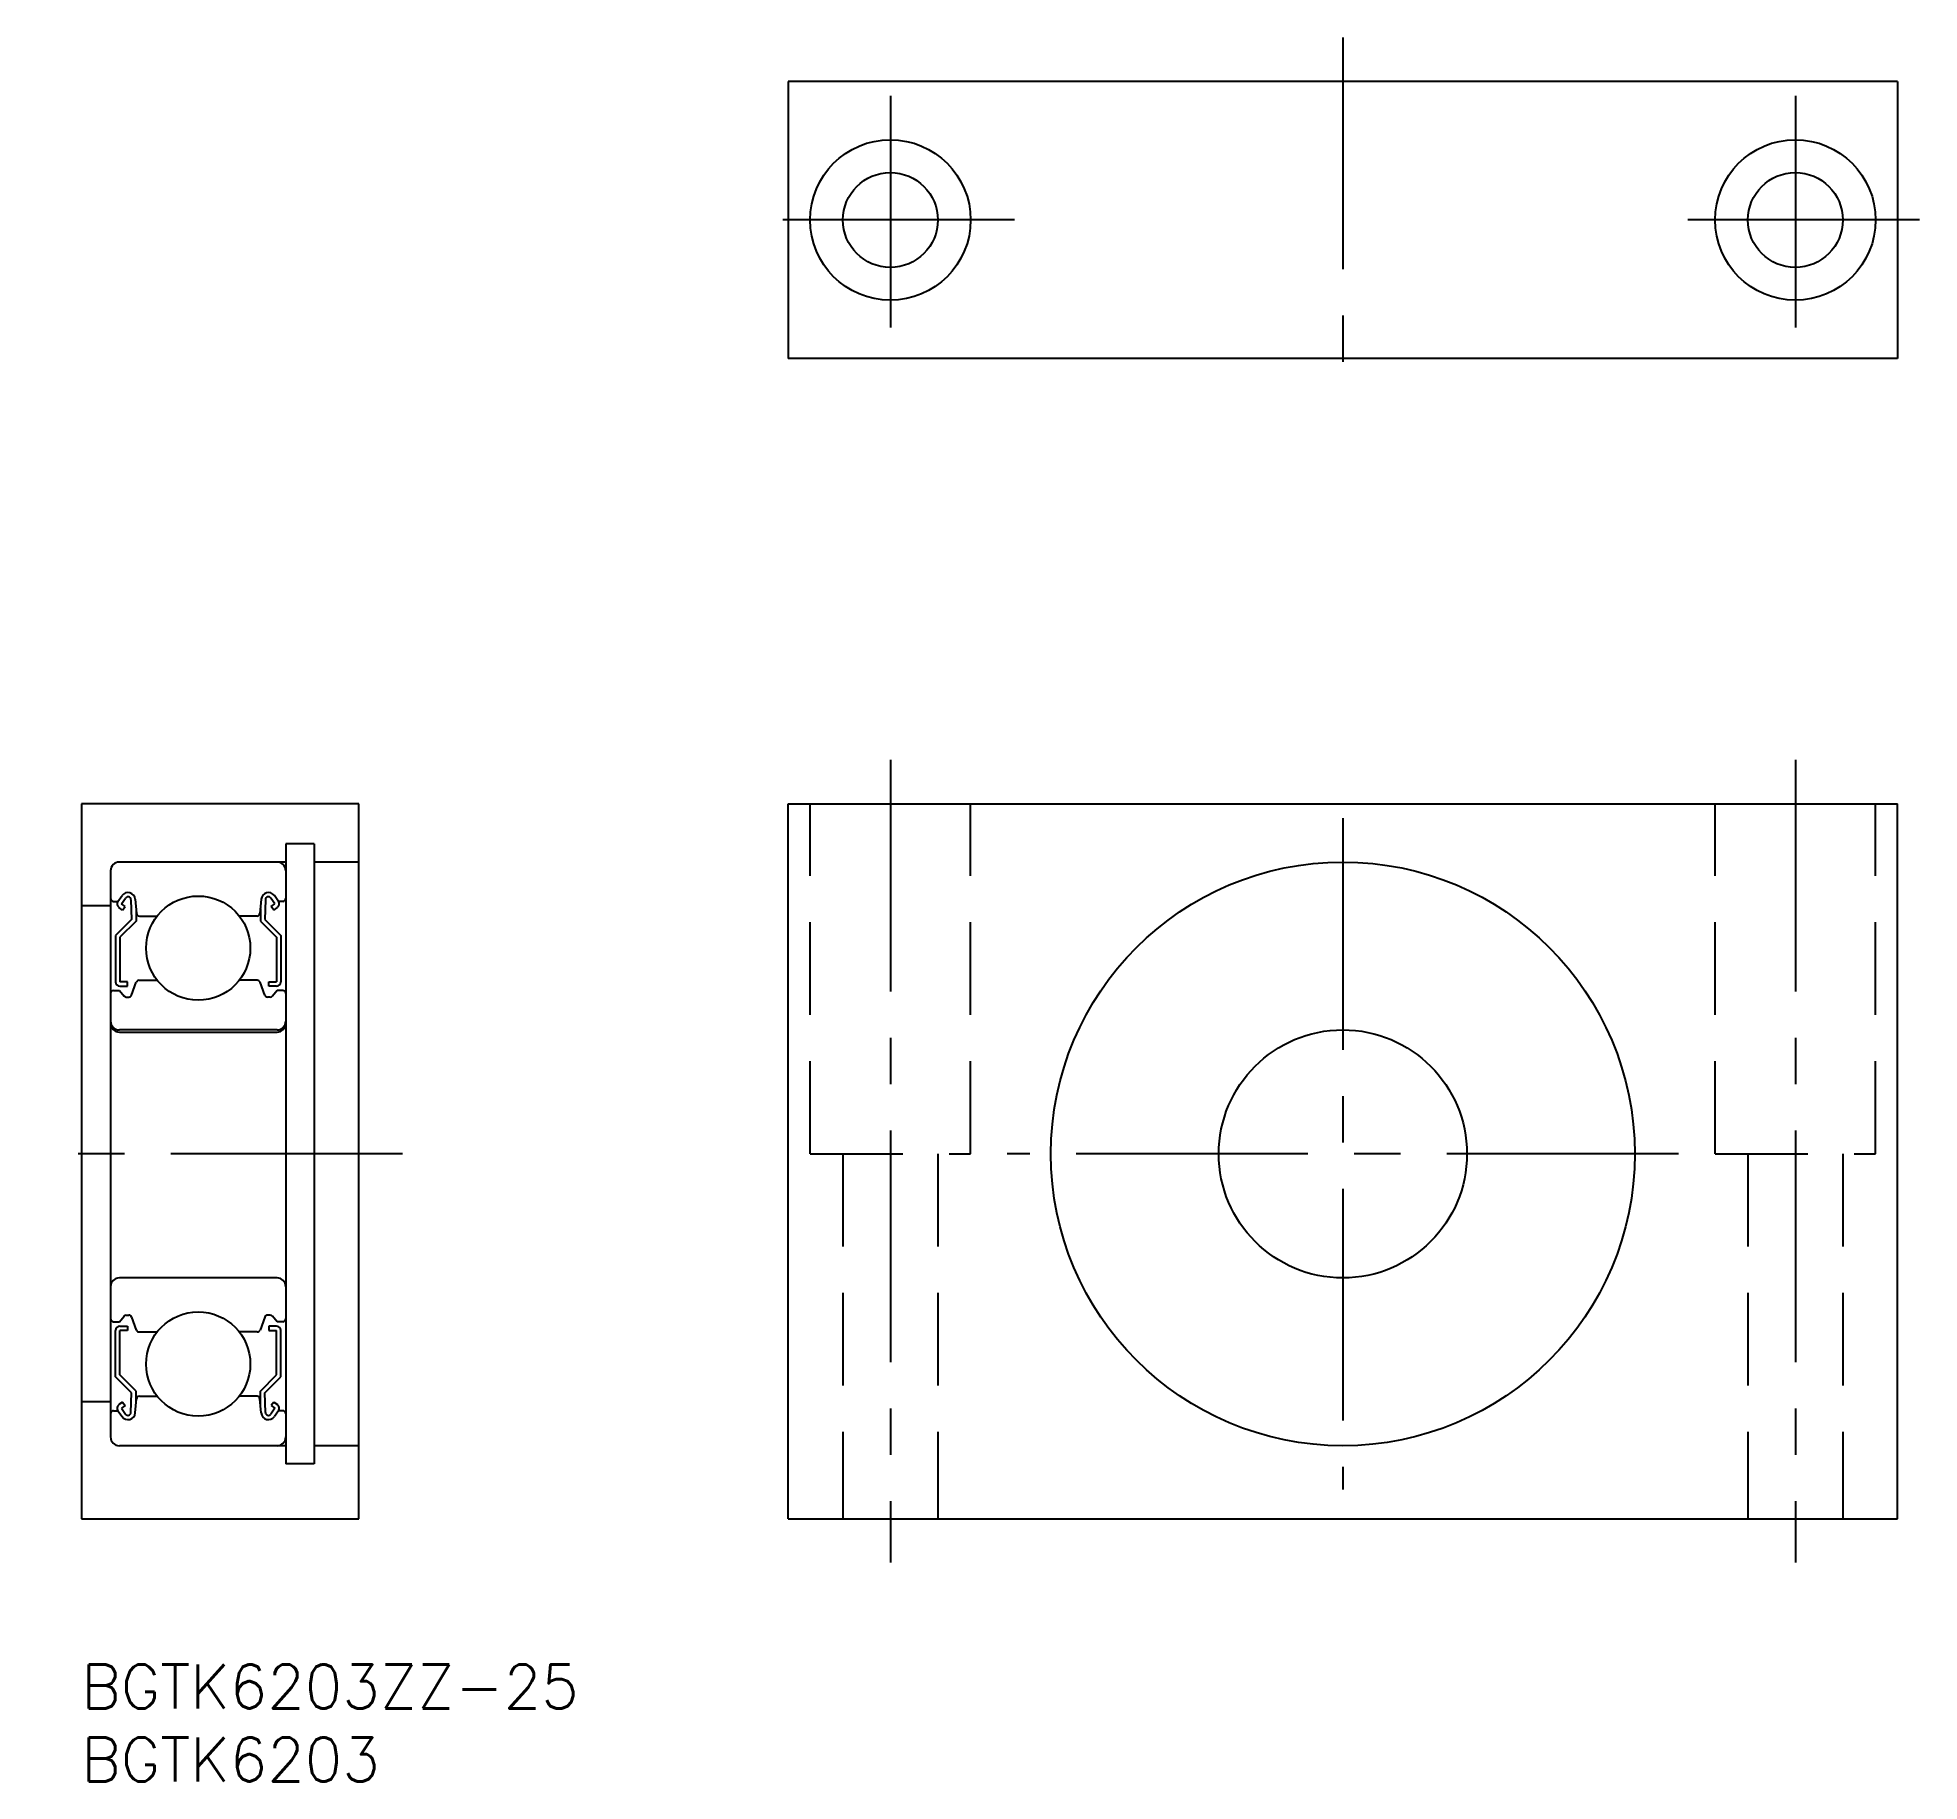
# Model space of a CAD drawing. Extents: x -3 to 126, y -8 to 111.
import ezdxf

# ---------------------------------------------------------------- set-up
doc = ezdxf.new("R2010")
doc.units = 0
doc.header["$LTSCALE"] = 0.5
doc.linetypes.add('CENTER', pattern=[50.8, 31.75, -6.35, 6.35, -6.35])
doc.linetypes.add('DASHED', pattern=[19.05, 12.7, -6.35])
for name, color, linetype in [('MSM_CENTER', 1, 'CENTER'), ('MSM_CONTINUOUS', 7, 'CONTINUOUS'), ('MSM_DASHED', 4, 'DASHED'), ('MSM_PART_NUMBER', 7, 'CONTINUOUS')]:
    doc.layers.add(name, color=color, linetype=linetype)
doc.styles.get("Standard").update_dxf_attribs({"font": 'txt.shx', "height": 3, "bigfont": 'bigfont.shx'})

# ---------------------------------------------------------------- blocks, each defined once
blk = doc.blocks.new('*U6')
at = {"layer": 'MSM_PART_NUMBER'}
blk.add_text('BGTK6203ZZ-25', height=3, dxfattribs=at).set_placement((0, -3))
blk = doc.blocks.new('*U7')
at = {"layer": 'MSM_PART_NUMBER'}
blk.add_text('BGTK6203', height=3, dxfattribs=at).set_placement((0, -8))

msp = doc.modelspace()

# ---------------------------------------------------------------- linework, layer by layer
at = {"layer": 'MSM_CENTER'}
for p, q in [((86.42, 111.5), (86.42, 86.5)), ((55.42, 107.5), (55.42, 90.5)), ((117.42, 107.5), (117.42, 90.5)), ((63.92, 99), (46.92, 99)), ((125.92, 99), (108.92, 99)), ((55.42, 62), (55.42, 7)), ((117.42, 62), (117.42, 7)), ((86.42, 58), (86.42, 12)), ((22, 35), (-3, 35)), ((109.42, 35), (63.42, 35))]:
    msp.add_line(p, q, dxfattribs=at)
at = {"layer": 'MSM_CONTINUOUS'}
for p, q in [((48.42, 108.5), (48.42, 89.5)), ((124.42, 108.5), (48.42, 108.5)), ((124.42, 108.5), (124.42, 89.5)), ((124.42, 89.5), (48.42, 89.5)), ((0, 59), (0, 10)), ((19, 59), (0, 59)), ((19, 10), (19, 59)), ((48.42, 10), (48.42, 59)), ((48.42, 59), (124.42, 59)), ((124.42, 10), (124.42, 59)), ((14, 56.25), (14, 13.75)), ((15.95, 56.25), (14, 56.25)), ((15.95, 56.25), (15.95, 13.75)), ((2, 54.4), (2, 15.6)), ((14, 55), (2.6, 55)), ((19, 55), (15.95, 55)), ((2, 52), (0, 52)), ((2.2, 52.3), (2.5, 52.3)), ((2.5, 52.3), (2.78, 52.7)), ((2.82, 51.71), (2.57, 51.88)), ((2.75, 52.13), (3.03, 52.53)), ((2.99, 51.95), (2.75, 52.13)), ((2.82, 51.71), (2.99, 51.95)), ((3.39, 52.42), (3.44, 51.07)), ((3.69, 52.45), (3.77, 51.48)), ((3.74, 51.82), (3.74, 50.95)), ((12.31, 52.45), (12.23, 51.48)), ((12.26, 51.82), (12.26, 50.95)), ((12.61, 52.42), (12.56, 51.07)), ((13.25, 52.13), (12.97, 52.53)), ((13.01, 51.95), (13.25, 52.13)), ((13.18, 51.71), (13.01, 51.95)), ((13.18, 51.71), (13.43, 51.88)), ((13.5, 52.3), (13.22, 52.7)), ((13.8, 52.3), (13.5, 52.3)), ((3.44, 51.07), (2.34, 49.97)), ((3.74, 50.95), (2.64, 49.85)), ((3.97, 51.3), (5.19, 51.3)), ((12.03, 51.3), (10.81, 51.3)), ((12.26, 50.95), (13.36, 49.85)), ((12.56, 51.07), (13.66, 49.97)), ((2.34, 49.97), (2.34, 46.8)), ((2.64, 49.85), (2.64, 46.8)), ((13.36, 49.85), (13.36, 46.8)), ((13.66, 49.97), (13.66, 46.8)), ((3.16, 46.8), (2.64, 46.8)), ((2.64, 46.5), (3.16, 46.5)), ((3.16, 46.5), (3.16, 46.8)), ((3.43, 45.88), (3.76, 46.77)), ((3.95, 46.9), (5.19, 46.9)), ((12.05, 46.9), (10.81, 46.9)), ((12.57, 45.88), (12.24, 46.77)), ((12.84, 46.8), (13.36, 46.8)), ((12.84, 46.5), (12.84, 46.8)), ((13.36, 46.5), (12.84, 46.5)), ((2.2, 46.2), (2.6, 46.2)), ((2.6, 46.2), (2.92, 45.82)), ((3.07, 45.75), (3.25, 45.75)), ((12.93, 45.75), (12.75, 45.75)), ((13.4, 46.2), (13.08, 45.82)), ((13.8, 46.2), (13.4, 46.2)), ((13.4, 43.5), (2.6, 43.5)), ((2.6, 43.35), (13.4, 43.35)), ((13.4, 26.5), (2.6, 26.5)), ((2.2, 23.5), (2.6, 23.5)), ((2.6, 23.5), (2.92, 23.88)), ((3.07, 23.95), (3.25, 23.95)), ((3.43, 23.82), (3.76, 22.93)), ((12.57, 23.82), (12.24, 22.93)), ((12.93, 23.95), (12.75, 23.95)), ((13.4, 23.5), (13.08, 23.88)), ((13.8, 23.5), (13.4, 23.5)), ((2.34, 19.73), (2.34, 22.9)), ((2.64, 23.2), (3.16, 23.2)), ((2.64, 19.85), (2.64, 22.9)), ((3.16, 22.9), (2.64, 22.9)), ((3.16, 23.2), (3.16, 22.9)), ((3.95, 22.8), (5.19, 22.8)), ((12.05, 22.8), (10.81, 22.8)), ((13.36, 23.2), (12.84, 23.2)), ((12.84, 23.2), (12.84, 22.9)), ((12.84, 22.9), (13.36, 22.9)), ((13.36, 19.85), (13.36, 22.9)), ((13.66, 19.73), (13.66, 22.9)), ((3.44, 18.63), (2.34, 19.73)), ((3.74, 18.75), (2.64, 19.85)), ((12.26, 18.75), (13.36, 19.85)), ((12.56, 18.63), (13.66, 19.73)), ((3.39, 17.28), (3.44, 18.63)), ((3.69, 17.25), (3.77, 18.22)), ((3.74, 17.88), (3.74, 18.75)), ((3.97, 18.4), (5.19, 18.4)), ((12.03, 18.4), (10.81, 18.4)), ((12.31, 17.25), (12.23, 18.22)), ((12.26, 17.88), (12.26, 18.75)), ((12.61, 17.28), (12.56, 18.63)), ((2, 18), (0, 18)), ((2.2, 17.4), (2.5, 17.4)), ((2.5, 17.4), (2.78, 17)), ((2.82, 17.99), (2.57, 17.82)), ((2.99, 17.75), (2.75, 17.57)), ((2.75, 17.57), (3.03, 17.17)), ((2.82, 17.99), (2.99, 17.75)), ((13.25, 17.57), (12.97, 17.17)), ((13.18, 17.99), (13.01, 17.75)), ((13.01, 17.75), (13.25, 17.57)), ((13.18, 17.99), (13.43, 17.82)), ((13.5, 17.4), (13.22, 17)), ((13.8, 17.4), (13.5, 17.4)), ((14, 15), (2.6, 15)), ((19, 15), (15.95, 15)), ((15.95, 13.75), (14, 13.75)), ((0, 10), (19, 10)), ((48.42, 10), (124.42, 10))]:
    msp.add_line(p, q, dxfattribs=at)
for centre, radius in [((55.42, 99), 5.5), ((117.42, 99), 5.5), ((55.42, 99), 3.25), ((117.42, 99), 3.25), ((86.42, 35), 20), ((8, 49.1), 3.57), ((86.42, 35), 8.5), ((8, 20.6), 3.57)]:
    msp.add_circle(centre, radius, dxfattribs=at)
for centre, radius, start, end in [((2.6, 54.4), 0.6, 90, 180), ((13.4, 54.4), 0.6, 0, 90), ((3.19, 52.41), 0.5, 5.0652, 144.9367), ((12.81, 52.41), 0.5, 35.0633, 174.9348), ((2.2, 52.5), 0.2, 180, 270), ((2.75, 52.13), 0.3, 144.9367, 235.0393), ((3.19, 52.42), 0.2, 2.1311, 144.9356), ((12.81, 52.42), 0.2, 35.0644, 177.8689), ((13.25, 52.13), 0.3, 304.9607, 35.0633), ((13.8, 52.5), 0.2, 270, 0), ((3.97, 51.5), 0.2, 185.0652, 270), ((12.03, 51.5), 0.2, 270, 354.9348), ((2.64, 46.8), 0.3, 180, 270), ((3.95, 46.7), 0.2, 90, 159.9702), ((12.05, 46.7), 0.2, 20.0298, 90), ((13.36, 46.8), 0.3, 270, 0), ((2.2, 46), 0.2, 90, 180), ((3.07, 45.95), 0.2, 219.9992, 270), ((3.25, 45.95), 0.2, 270, 339.9702), ((12.75, 45.95), 0.2, 200.0298, 270), ((12.93, 45.95), 0.2, 270, 320.0008), ((13.8, 46), 0.2, 0, 90), ((2.6, 44.1), 0.6, 180, 270), ((2.6, 43.95), 0.6, 180, 270), ((13.4, 44.1), 0.6, 270, 0), ((13.4, 43.95), 0.6, 270, 0), ((2.6, 25.9), 0.6, 90, 180), ((13.4, 25.9), 0.6, 0, 90), ((2.2, 23.7), 0.2, 180, 270), ((3.07, 23.75), 0.2, 90, 140.0008), ((3.25, 23.75), 0.2, 20.0298, 90), ((12.75, 23.75), 0.2, 90, 159.9702), ((12.93, 23.75), 0.2, 39.9992, 90), ((13.8, 23.7), 0.2, 270, 0), ((2.64, 22.9), 0.3, 90, 180), ((3.95, 23), 0.2, 200.0298, 270), ((12.05, 23), 0.2, 270, 339.9702), ((13.36, 22.9), 0.3, 0, 90), ((3.97, 18.2), 0.2, 90, 174.9348), ((12.03, 18.2), 0.2, 5.0652, 90), ((2.2, 17.2), 0.2, 90, 180), ((2.75, 17.57), 0.3, 124.9607, 215.0633), ((3.19, 17.29), 0.5, 215.0633, 354.9348), ((3.19, 17.28), 0.2, 215.0644, 357.8689), ((12.81, 17.29), 0.5, 185.0652, 324.9367), ((12.81, 17.28), 0.2, 182.1311, 324.9356), ((13.25, 17.57), 0.3, 324.9367, 55.0393), ((13.8, 17.2), 0.2, 0, 90), ((2.6, 15.6), 0.6, 180, 270), ((13.4, 15.6), 0.6, 270, 0)]:
    msp.add_arc(centre, radius, start, end, dxfattribs=at)
at = {"layer": 'MSM_DASHED'}
for p, q in [((49.92, 35), (49.92, 59)), ((60.92, 35), (60.92, 59)), ((111.92, 35), (111.92, 59)), ((122.92, 35), (122.92, 59)), ((49.92, 35), (60.92, 35)), ((52.17, 35), (52.17, 10)), ((58.67, 35), (58.67, 10)), ((111.92, 35), (122.92, 35)), ((114.17, 35), (114.17, 10)), ((120.67, 35), (120.67, 10))]:
    msp.add_line(p, q, dxfattribs=at)

# ---------------------------------------------------------------- block references
at = {"layer": 'MSM_CONTINUOUS'}
for name in ['*U6', '*U7']:
    msp.add_blockref(name, (0, 0), dxfattribs=at)

doc.saveas('drawing.dxf')
